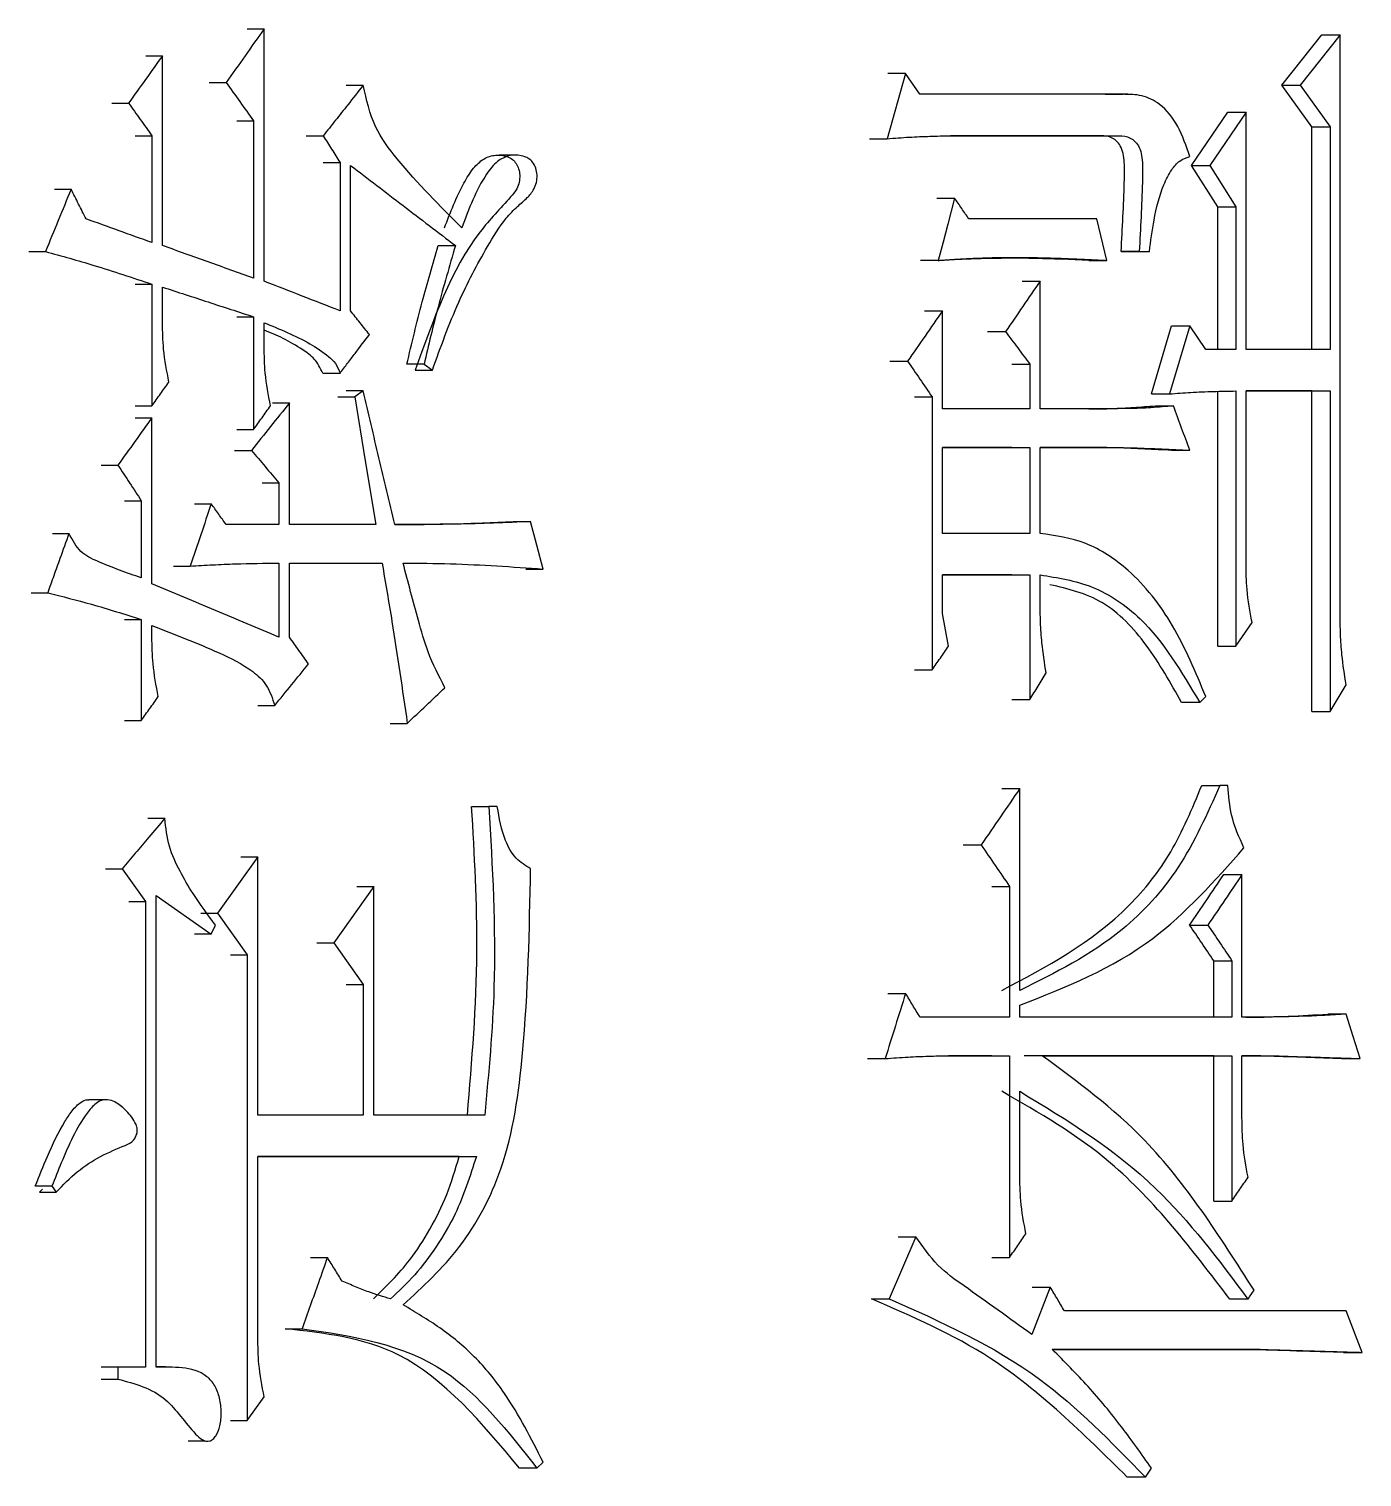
# Model space of a CAD drawing. Header units: millimetres. Extents: x 2451 to 4400, y 944 to 2322.
# Drawn here: x 3318.03 to 3322.89, y 1149.15 to 1154.43 of the extents above; entities that cross this region are included whole.
import ezdxf

# ---------------------------------------------------------------- set-up
doc = ezdxf.new("R2010")
doc.units = ezdxf.units.MM

msp = doc.modelspace()

# ---------------------------------------------------------------- linework, layer by layer
at = {"color": 7, "linetype": 'Continuous', "lineweight": 25}
for p, q in [((3318.8234, 1154.4258), (3318.8848, 1154.4258)), ((3318.8848, 1153.5063), (3318.8848, 1154.4258)), ((3322.5944, 1154.2203), (3322.74, 1154.4042)), ((3322.8069, 1154.4042), (3322.6611, 1154.2203)), ((3322.74, 1154.4042), (3322.8069, 1154.4042)), ((3322.8069, 1152.2948), (3322.8069, 1154.4042)), ((3318.4535, 1154.3284), (3318.5144, 1154.3284)), ((3318.5144, 1153.6361), (3318.5144, 1154.3284)), ((3318.6849, 1154.2311), (3318.7461, 1154.2311)), ((3321.223, 1154.2635), (3321.1559, 1154.0256)), ((3321.223, 1154.2635), (3321.1583, 1154.2635)), ((3321.2752, 1154.1878), (3321.223, 1154.2635)), ((3319.1839, 1154.2203), (3319.2458, 1154.2203)), ((3322.016, 1154.1878), (3321.2752, 1154.1878)), ((3321.9502, 1154.1878), (3322.016, 1154.1878)), ((3322.0515, 1154.1873), (3322.0225, 1154.1873)), ((3322.5944, 1154.2203), (3322.6611, 1154.2203)), ((3322.7036, 1154.0688), (3322.5944, 1154.2203)), ((3322.6611, 1154.2203), (3322.7705, 1154.0688)), ((3318.3298, 1154.1554), (3318.3906, 1154.1554)), ((3322.2658, 1153.9282), (3322.3974, 1154.1229)), ((3322.4639, 1154.1229), (3322.332, 1153.9282)), ((3322.3974, 1154.1229), (3322.4639, 1154.1229)), ((3322.4639, 1153.2575), (3322.4639, 1154.1229)), ((3318.7849, 1154.0905), (3318.8463, 1154.0905)), ((3318.8463, 1154.0905), (3318.8463, 1153.5171)), ((3322.7036, 1154.0688), (3322.7705, 1154.0688)), ((3322.7036, 1153.2576), (3322.7036, 1154.0688)), ((3322.7705, 1154.0688), (3322.7705, 1153.2576)), ((3318.4149, 1154.0364), (3318.4758, 1154.0364)), ((3318.4758, 1154.0364), (3318.4758, 1153.6469)), ((3319.0383, 1154.0364), (3319.1001, 1154.0364)), ((3321.0913, 1154.0256), (3321.1559, 1154.0256)), ((3321.3868, 1154.0364), (3322.0013, 1154.0364)), ((3321.9354, 1154.0364), (3321.3868, 1154.0364)), ((3321.9355, 1154.0364), (3322.0014, 1154.0364)), ((3319.805, 1153.9659), (3319.7419, 1153.9659)), ((3319.0996, 1153.939), (3319.1614, 1153.939)), ((3319.1614, 1153.939), (3319.1614, 1153.3982)), ((3319.1998, 1153.3982), (3319.1998, 1153.9282)), ((3322.2658, 1153.9282), (3322.332, 1153.9282)), ((3322.3609, 1153.7768), (3322.2658, 1153.9282)), ((3322.332, 1153.9282), (3322.4273, 1153.7768)), ((3318.1206, 1153.8417), (3318.1811, 1153.8417)), ((3321.3367, 1153.8092), (3321.4017, 1153.8092)), ((3322.3609, 1153.7768), (3322.4273, 1153.7768)), ((3322.3609, 1153.2575), (3322.3609, 1153.7768)), ((3322.4273, 1153.7768), (3322.4273, 1153.2575)), ((3321.9571, 1153.5821), (3321.9202, 1153.7335)), ((3318.0275, 1153.6145), (3318.0879, 1153.6145)), ((3319.5197, 1153.6361), (3319.5821, 1153.6361)), ((3322.0749, 1153.6145), (3322.009, 1153.6145)), ((3322.0457, 1153.6145), (3322.1117, 1153.6145)), ((3322.0749, 1153.6145), (3322.1117, 1153.6145)), ((3321.3422, 1153.5821), (3321.2773, 1153.5821)), ((3321.8913, 1153.5821), (3321.7918, 1153.587)), ((3321.8913, 1153.5821), (3321.9571, 1153.5821)), ((3318.4758, 1153.4955), (3318.4758, 1153.052)), ((3321.6478, 1153.5063), (3321.7133, 1153.5063)), ((3321.7133, 1153.0412), (3321.7133, 1153.5063)), ((3318.5144, 1153.3549), (3318.5144, 1153.4847)), ((3321.2922, 1153.3982), (3321.3571, 1153.3982)), ((3321.3571, 1153.0412), (3321.3571, 1153.3982)), ((3318.7849, 1153.3765), (3318.8463, 1153.3765)), ((3318.8463, 1153.3765), (3318.8463, 1152.9655)), ((3318.8848, 1153.2683), (3318.8848, 1153.3549)), ((3322.1192, 1153.0953), (3322.1925, 1153.3441)), ((3322.2587, 1153.3441), (3322.1852, 1153.0953)), ((3322.1925, 1153.3441), (3322.2587, 1153.3441)), ((3322.3174, 1153.2575), (3322.2587, 1153.3441)), ((3321.5221, 1153.3224), (3321.5873, 1153.3224)), ((3322.4273, 1153.2575), (3322.3174, 1153.2575)), ((3322.7705, 1153.2576), (3322.4639, 1153.2575)), ((3319.0992, 1153.1709), (3319.1614, 1153.1709)), ((3319.4676, 1153.2034), (3319.4054, 1153.2034)), ((3319.4676, 1153.2034), (3319.4982, 1153.1818)), ((3321.1658, 1153.2143), (3321.2305, 1153.2143)), ((3321.6109, 1153.2035), (3321.6763, 1153.2035)), ((3321.6763, 1153.2035), (3321.6763, 1153.0412)), ((3319.1532, 1153.0844), (3319.2151, 1153.0844)), ((3319.2458, 1153.1061), (3319.1838, 1153.1061)), ((3319.2458, 1153.1061), (3319.2151, 1153.0844)), ((3321.255, 1153.0845), (3321.3199, 1153.0845)), ((3322.1192, 1153.0953), (3322.1852, 1153.0953)), ((3322.3609, 1152.1758), (3322.3609, 1153.1047)), ((3322.4273, 1153.1061), (3322.4273, 1152.1758)), ((3322.4639, 1153.1061), (3322.7705, 1153.1061)), ((3322.4639, 1152.4787), (3322.4639, 1153.1061)), ((3322.7036, 1153.1061), (3322.4639, 1153.1061)), ((3322.7036, 1153.1061), (3322.7705, 1153.1061)), ((3322.7036, 1151.9378), (3322.7036, 1153.1061)), ((3322.7705, 1153.1061), (3322.7705, 1151.9378)), ((3318.9156, 1153.0628), (3318.9771, 1153.0628)), ((3318.9771, 1152.6193), (3318.9771, 1153.0628)), ((3321.6763, 1153.0412), (3321.3571, 1153.0412)), ((3321.9571, 1153.0412), (3321.7133, 1153.0412)), ((3321.8913, 1153.0412), (3321.9571, 1153.0412)), ((3322.1338, 1153.052), (3322.1999, 1153.052)), ((3318.4149, 1153.0087), (3318.4758, 1153.0087)), ((3318.4758, 1152.403), (3318.4758, 1153.0087)), ((3318.7849, 1152.9655), (3318.8463, 1152.9655)), ((3318.7772, 1152.8897), (3318.8386, 1152.8897)), ((3321.3571, 1152.5869), (3321.3571, 1152.9006)), ((3321.3571, 1152.9006), (3321.6763, 1152.9006)), ((3321.6108, 1152.9006), (3321.3571, 1152.9006)), ((3321.6109, 1152.9006), (3321.6763, 1152.9006)), ((3321.6763, 1152.9006), (3321.6763, 1152.5869)), ((3321.7133, 1152.9006), (3321.9571, 1152.9006)), ((3321.7133, 1152.5868), (3321.7133, 1152.9006)), ((3321.8913, 1152.9006), (3321.7133, 1152.9006)), ((3321.9571, 1152.9006), (3321.8913, 1152.9006)), ((3322.1925, 1152.8898), (3322.2587, 1152.8898)), ((3318.2911, 1152.8356), (3318.3518, 1152.8356)), ((3318.8772, 1152.7707), (3318.9387, 1152.7707)), ((3318.9387, 1152.7707), (3318.9387, 1152.6193)), ((3318.3762, 1152.7058), (3318.4371, 1152.7058)), ((3318.4371, 1152.7058), (3318.4371, 1152.4246)), ((3318.6309, 1152.695), (3318.6921, 1152.695)), ((3318.9387, 1152.6193), (3318.7461, 1152.6193)), ((3319.2917, 1152.6193), (3318.9771, 1152.6193)), ((3319.7931, 1152.6301), (3319.8562, 1152.6301)), ((3318.1129, 1152.587), (3318.1734, 1152.587)), ((3321.6763, 1152.5869), (3321.3571, 1152.5869)), ((3318.5538, 1152.4679), (3318.6149, 1152.4679)), ((3318.9387, 1152.4787), (3318.9387, 1152.2082)), ((3318.9771, 1152.4787), (3319.3147, 1152.4787)), ((3318.9771, 1152.2082), (3318.9771, 1152.4787)), ((3319.2526, 1152.4787), (3319.3147, 1152.4787)), ((3319.8389, 1152.457), (3319.9018, 1152.4571)), ((3321.3571, 1152.4354), (3321.6763, 1152.4354)), ((3321.3571, 1152.2948), (3321.3571, 1152.4354)), ((3321.6108, 1152.4354), (3321.3571, 1152.4354)), ((3321.6109, 1152.4354), (3321.6763, 1152.4354)), ((3321.6763, 1152.4354), (3321.6763, 1151.9811)), ((3321.7133, 1152.3381), (3321.7133, 1152.4354)), ((3318.0353, 1152.3705), (3318.0957, 1152.3705)), ((3318.3762, 1152.2731), (3318.4371, 1152.2731)), ((3318.4371, 1152.2731), (3318.4371, 1151.9054)), ((3318.4758, 1152.2082), (3318.4758, 1152.2515)), ((3322.4273, 1152.1758), (3322.4858, 1152.2624)), ((3322.7705, 1151.9378), (3322.8287, 1152.0352)), ((3318.8618, 1151.9594), (3318.9233, 1151.9594)), ((3321.6109, 1151.9811), (3321.6763, 1151.9811)), ((3322.2954, 1151.9703), (3322.2291, 1151.9703)), ((3322.2954, 1151.9703), (3322.3174, 1151.9919)), ((3318.3762, 1151.9054), (3318.4371, 1151.9054)), ((3319.3443, 1151.8945), (3319.4065, 1151.8945)), ((3321.5739, 1151.6566), (3321.6392, 1151.6566)), ((3321.6392, 1150.921), (3321.6392, 1151.6566)), ((3322.3024, 1151.6674), (3322.3688, 1151.6674)), ((3322.398, 1151.6674), (3322.3688, 1151.6674)), ((3319.6415, 1151.5917), (3319.7041, 1151.5917)), ((3319.7345, 1151.5917), (3319.7041, 1151.5917)), ((3318.4612, 1151.5484), (3318.5222, 1151.5484)), ((3321.4332, 1151.4511), (3321.4983, 1151.4511)), ((3318.8617, 1151.4078), (3318.7153, 1151.2022)), ((3318.8003, 1151.4078), (3318.8617, 1151.4078)), ((3318.8617, 1150.4667), (3318.8617, 1151.4078)), ((3318.3066, 1151.3645), (3318.3673, 1151.3645)), ((3318.3673, 1151.3645), (3318.4525, 1151.2455)), ((3322.3828, 1151.3429), (3322.4493, 1151.3429)), ((3322.4493, 1150.8237), (3322.4493, 1151.3429)), ((3319.2841, 1151.2996), (3319.1384, 1151.0941)), ((3319.2221, 1151.2996), (3319.2841, 1151.2996)), ((3319.2841, 1150.4667), (3319.2841, 1151.2996)), ((3321.5369, 1151.2996), (3321.6022, 1151.2996)), ((3321.6022, 1151.2996), (3321.6022, 1150.8236)), ((3318.3917, 1151.2455), (3318.4525, 1151.2455)), ((3318.4525, 1151.2455), (3318.4525, 1149.5472)), ((3318.4912, 1151.2671), (3318.6921, 1151.1265)), ((3318.4912, 1149.5472), (3318.4912, 1151.2671)), ((3318.6541, 1151.2022), (3318.7153, 1151.2022)), ((3318.7153, 1151.2022), (3318.8232, 1151.0508)), ((3318.6921, 1151.1265), (3318.6309, 1151.1265)), ((3318.6921, 1151.1265), (3318.7076, 1151.159)), ((3322.2585, 1151.159), (3322.3247, 1151.159)), ((3319.0766, 1151.0941), (3319.1384, 1151.0941)), ((3319.1384, 1151.0941), (3319.2458, 1150.9426)), ((3318.7619, 1151.0508), (3318.8232, 1151.0508)), ((3318.8232, 1151.0508), (3318.8232, 1149.3525)), ((3322.3463, 1151.0292), (3322.4127, 1151.0292)), ((3322.3463, 1150.8237), (3322.3463, 1151.0292)), ((3322.4127, 1151.0292), (3322.4127, 1150.8237)), ((3319.1838, 1150.9426), (3319.2458, 1150.9426)), ((3319.2458, 1150.9426), (3319.2458, 1150.4667)), ((3321.1583, 1150.9102), (3321.2231, 1150.9102)), ((3321.6392, 1150.8236), (3321.6392, 1150.8669)), ((3321.6022, 1150.8236), (3321.2752, 1150.8236)), ((3322.4127, 1150.8237), (3321.6392, 1150.8236)), ((3322.5297, 1150.8237), (3322.4493, 1150.8237)), ((3322.4632, 1150.8237), (3322.5297, 1150.8237)), ((3322.8287, 1150.8345), (3322.7618, 1150.8345)), ((3321.0838, 1150.6722), (3321.1485, 1150.6722)), ((3321.3794, 1150.683), (3321.6022, 1150.683)), ((3321.5368, 1150.683), (3321.3794, 1150.683)), ((3321.5369, 1150.683), (3321.6022, 1150.683)), ((3321.6022, 1150.683), (3321.6022, 1149.9474)), ((3322.3463, 1150.683), (3321.6552, 1150.683)), ((3321.7207, 1150.683), (3322.4127, 1150.683)), ((3322.3463, 1150.683), (3322.4127, 1150.683)), ((3322.3463, 1150.153), (3322.3463, 1150.683)), ((3322.4127, 1150.683), (3322.4127, 1150.153)), ((3322.4493, 1150.683), (3322.5516, 1150.683)), ((3322.4493, 1150.4559), (3322.4493, 1150.683)), ((3322.4851, 1150.683), (3322.4493, 1150.683)), ((3322.4851, 1150.683), (3322.5516, 1150.683)), ((3322.8126, 1150.6722), (3322.8796, 1150.6722)), ((3321.6392, 1150.2503), (3321.6392, 1150.5531)), ((3318.3067, 1150.5225), (3318.2457, 1150.5225)), ((3319.2458, 1150.4667), (3318.8617, 1150.4667)), ((3319.6888, 1150.4667), (3319.2841, 1150.4667)), ((3318.8617, 1149.6553), (3318.8617, 1150.3152)), ((3318.8617, 1150.3152), (3319.6583, 1150.3152)), ((3319.5955, 1150.3152), (3318.8617, 1150.3152)), ((3319.5958, 1150.3152), (3319.6583, 1150.3152)), ((3318.077, 1150.1962), (3318.0659, 1150.1855)), ((3322.3463, 1150.153), (3322.4127, 1150.153)), ((3321.2603, 1150.0231), (3321.1634, 1149.796)), ((3321.1955, 1150.0231), (3321.2603, 1150.0231)), ((3319.0536, 1149.9474), (3319.1154, 1149.9474)), ((3321.0988, 1149.796), (3321.1634, 1149.796)), ((3321.7503, 1149.8393), (3321.6837, 1149.6662)), ((3321.6848, 1149.8393), (3321.7503, 1149.8393)), ((3322.4711, 1149.7959), (3322.4047, 1149.7959)), ((3322.8287, 1149.7527), (3321.802, 1149.7527)), ((3322.8869, 1149.6013), (3322.8287, 1149.7527)), ((3318.9613, 1149.6878), (3319.0232, 1149.6878)), ((3321.7577, 1149.6121), (3322.5151, 1149.6121)), ((3322.4486, 1149.6121), (3321.7577, 1149.6121)), ((3322.5151, 1149.6121), (3322.4486, 1149.6121)), ((3322.8199, 1149.6013), (3322.8869, 1149.6013)), ((3318.3519, 1149.5472), (3318.2911, 1149.5472)), ((3318.3519, 1149.5472), (3318.3519, 1149.5039)), ((3318.4525, 1149.5472), (3318.3519, 1149.5472)), ((3318.5258, 1149.5483), (3318.4912, 1149.5483)), ((3318.2911, 1149.5039), (3318.3519, 1149.5039)), ((3318.8232, 1149.3525), (3318.8848, 1149.439)), ((3318.7619, 1149.3525), (3318.8232, 1149.3525)), ((3318.6074, 1149.2795), (3318.669, 1149.2795)), ((3319.879, 1149.1794), (3319.8159, 1149.1794)), ((3319.879, 1149.1794), (3319.9018, 1149.201)), ((3322.097, 1149.1469), (3322.1191, 1149.1794)), ((3322.097, 1149.1469), (3322.031, 1149.1469))]:
    msp.add_line(p, q, dxfattribs=at)
at = {"color": 7, "linetype": 'Continuous', "lineweight": 25, "flags": 128}
for points in [[(3321.4017, 1153.8092), (3321.377, 1153.7147), (3321.3596, 1153.6484), (3321.3422, 1153.5821)], [(3318.4149, 1153.4955), (3318.4319, 1153.4955), (3318.4494, 1153.4955), (3318.4758, 1153.4955)], [(3319.4359, 1153.1818), (3319.4512, 1153.1818), (3319.4669, 1153.1818), (3319.4825, 1153.1818), (3319.4982, 1153.1818)], [(3319.2151, 1153.0844), (3319.2534, 1152.8519), (3319.2917, 1152.6193)], [(3321.3199, 1153.0845), (3321.3199, 1152.5869), (3321.3199, 1152.0893)], [(3318.4149, 1153.052), (3318.43, 1153.052), (3318.4454, 1153.052), (3318.4758, 1153.052)], [(3319.9018, 1152.4571), (3319.879, 1152.5436), (3319.8562, 1152.6301)], [(3321.3794, 1152.1758), (3321.3683, 1152.2353), (3321.3571, 1152.2948)], [(3322.3609, 1152.1758), (3322.3775, 1152.1758), (3322.3941, 1152.1758), (3322.4273, 1152.1758)], [(3321.255, 1152.0893), (3321.2712, 1152.0893), (3321.2874, 1152.0893), (3321.3199, 1152.0893)], [(3322.7036, 1151.9378), (3322.7203, 1151.9378), (3322.737, 1151.9378), (3322.7705, 1151.9378)], [(3322.8796, 1150.6722), (3322.8542, 1150.7533), (3322.8287, 1150.8345)], [(3318.1112, 1150.207), (3318.0899, 1150.207), (3318.0702, 1150.207), (3318.0508, 1150.207)], [(3318.0659, 1150.1855), (3318.0872, 1150.1855), (3318.107, 1150.1855), (3318.1267, 1150.1855)], [(3318.1112, 1150.207), (3318.1159, 1150.2006), (3318.1205, 1150.1941), (3318.1267, 1150.1855)], [(3321.5369, 1149.9474), (3321.5532, 1149.9474), (3321.5695, 1149.9474), (3321.6022, 1149.9474)], [(3322.4712, 1149.7959), (3322.4767, 1149.8042), (3322.4849, 1149.8163), (3322.4931, 1149.8284)]]:
    msp.add_lwpolyline(points, dxfattribs=at)
at = {"color": 7, "linetype": 'Continuous', "lineweight": 25}
for points, knots in [([(3318.8848, 1154.4258), (3318.8617, 1154.3933), (3318.8155, 1154.3284), (3318.7693, 1154.2635), (3318.7461, 1154.2311)], [0, 0, 0, 0, 0.5, 1, 1, 1, 1]), ([(3318.5144, 1154.3284), (3318.4938, 1154.2996), (3318.4525, 1154.2419), (3318.4112, 1154.1842), (3318.3906, 1154.1554)], [0, 0, 0, 0, 0.5, 1, 1, 1, 1]), ([(3318.7461, 1154.2311), (3318.7628, 1154.2076), (3318.7962, 1154.1608), (3318.8296, 1154.1139), (3318.8463, 1154.0905)], [0, 0, 0, 0, 0.499999, 1, 1, 1, 1]), ([(3319.2458, 1154.2203), (3319.227, 1154.1966), (3319.1934, 1154.1541), (3319.1448, 1154.0928), (3319.115, 1154.0552), (3319.1001, 1154.0364)], [0, 0, 0, 0, 0.386049, 0.693024, 1, 1, 1, 1]), ([(3319.605, 1153.701), (3319.5251, 1153.7811), (3319.4133, 1153.893), (3319.2813, 1154.0654), (3319.2577, 1154.1682), (3319.2458, 1154.2203)], [0, 0, 0, 0, 0.5534418, 0.7739919, 1, 1, 1, 1]), ([(3322.2587, 1153.9607), (3322.2461, 1153.9988), (3322.2214, 1154.0738), (3322.1572, 1154.1517), (3322.0848, 1154.1871), (3322.0389, 1154.1876), (3322.016, 1154.1878)], [0, 0, 0, 0, 0.2915358, 0.5725288, 0.7872386, 1, 1, 1, 1]), ([(3318.3906, 1154.1554), (3318.4048, 1154.1355), (3318.4332, 1154.0959), (3318.4616, 1154.0562), (3318.4758, 1154.0364)], [0, 0, 0, 0, 0.4999981, 1, 1, 1, 1]), ([(3319.1001, 1154.0364), (3319.1103, 1154.0201), (3319.1308, 1153.9877), (3319.1512, 1153.9552), (3319.1614, 1153.939)], [0, 0, 0, 0, 0.5, 1, 1, 1, 1]), ([(3321.1559, 1154.0256), (3321.1828, 1154.0277), (3321.2348, 1154.0317), (3321.3118, 1154.0349), (3321.3618, 1154.0359), (3321.3868, 1154.0364)], [0, 0, 0, 0, 0.349385, 0.674644, 1, 1, 1, 1]), ([(3322.009, 1153.6145), (3322.0134, 1153.6986), (3322.019, 1153.8045), (3322.0221, 1153.9304), (3322.0154, 1153.995), (3321.9772, 1154.0338), (3321.9492, 1154.0355), (3321.9354, 1154.0364)], [0, 0, 0, 0, 0.512304, 0.645208, 0.775979, 0.889287, 1, 1, 1, 1]), ([(3322.0013, 1154.0364), (3322.0151, 1154.0355), (3322.0431, 1154.0338), (3322.0813, 1153.9951), (3322.088, 1153.9304), (3322.0849, 1153.8045), (3322.0794, 1153.6986), (3322.0749, 1153.6145)], [0, 0, 0, 0, 0.110827, 0.224198, 0.354947, 0.487818, 1, 1, 1, 1]), ([(3319.5423, 1153.701), (3319.5638, 1153.7569), (3319.5935, 1153.834), (3319.6443, 1153.9169), (3319.684, 1153.9552), (3319.7277, 1153.9684), (3319.764, 1153.9645), (3319.7892, 1153.9521), (3319.8043, 1153.9363), (3319.8135, 1153.9158), (3319.8173, 1153.8921), (3319.8154, 1153.8667), (3319.8047, 1153.8379), (3319.7541, 1153.7798), (3319.5872, 1153.608), (3319.5008, 1153.3652), (3319.4356, 1153.1818)], [0, 0, 0, 0, 0.133375, 0.183984, 0.225671, 0.267689, 0.304898, 0.324823, 0.34135, 0.357907, 0.374433, 0.39274, 0.411726, 0.44145, 0.578087, 1, 1, 1, 1]), ([(3319.4982, 1153.1818), (3319.5282, 1153.2657), (3319.5849, 1153.4237), (3319.6811, 1153.6044), (3319.7528, 1153.7228), (3319.8054, 1153.7774), (3319.8421, 1153.8073), (3319.8667, 1153.8361), (3319.8784, 1153.8658), (3319.8806, 1153.8929), (3319.8759, 1153.9189), (3319.8648, 1153.9401), (3319.8462, 1153.9564), (3319.8165, 1153.967), (3319.7766, 1153.9667), (3319.7312, 1153.9442), (3319.6647, 1153.86), (3319.6309, 1153.7701), (3319.605, 1153.701)], [0, 0, 0, 0, 0.197358, 0.371625, 0.468384, 0.517135, 0.556849, 0.588366, 0.607485, 0.626642, 0.645535, 0.663735, 0.679959, 0.706516, 0.74747, 0.788159, 0.837188, 1, 1, 1, 1]), ([(3319.1998, 1153.9282), (3319.2636, 1153.8795), (3319.3913, 1153.7822), (3319.5185, 1153.6848), (3319.5821, 1153.6361)], [0, 0, 0, 0, 0.5, 1, 1, 1, 1]), ([(3322.1117, 1153.6145), (3322.1167, 1153.6529), (3322.1275, 1153.7362), (3322.1532, 1153.839), (3322.1888, 1153.9095), (3322.2211, 1153.9478), (3322.2461, 1153.9564), (3322.2587, 1153.9607)], [0, 0, 0, 0, 0.277213, 0.601616, 0.758833, 0.878188, 1, 1, 1, 1]), ([(3318.1811, 1153.8417), (3318.1656, 1153.8038), (3318.1345, 1153.7281), (3318.1034, 1153.6524), (3318.0879, 1153.6145)], [0, 0, 0, 0, 0.499999, 1, 1, 1, 1]), ([(3318.2355, 1153.7335), (3318.2264, 1153.7515), (3318.2083, 1153.7876), (3318.1902, 1153.8236), (3318.1811, 1153.8417)], [0, 0, 0, 0, 0.499998, 1, 1, 1, 1]), ([(3321.4537, 1153.7335), (3321.4451, 1153.7461), (3321.4277, 1153.7714), (3321.4104, 1153.7966), (3321.4017, 1153.8092)], [0, 0, 0, 0, 0.499998, 1, 1, 1, 1]), ([(3318.4758, 1153.6469), (3318.4358, 1153.6614), (3318.3558, 1153.6902), (3318.2756, 1153.7191), (3318.2355, 1153.7335)], [0, 0, 0, 0, 0.499999, 1, 1, 1, 1]), ([(3321.9202, 1153.7335), (3321.8508, 1153.7335), (3321.6958, 1153.7335), (3321.5399, 1153.7335), (3321.4537, 1153.7335)], [0, 0, 0, 0, 0.447226, 1, 1, 1, 1]), ([(3318.0879, 1153.6145), (3318.1468, 1153.5982), (3318.2413, 1153.5719), (3318.3702, 1153.5306), (3318.4406, 1153.5072), (3318.4758, 1153.4955)], [0, 0, 0, 0, 0.452168, 0.726066, 1, 1, 1, 1]), ([(3318.8463, 1153.5171), (3318.7911, 1153.537), (3318.6806, 1153.5766), (3318.5698, 1153.6163), (3318.5144, 1153.6361)], [0, 0, 0, 0, 0.5000001, 1, 1, 1, 1]), ([(3319.4051, 1153.2034), (3319.4231, 1153.2796), (3319.4494, 1153.3905), (3319.4897, 1153.5338), (3319.5095, 1153.602), (3319.5194, 1153.6361)], [0, 0, 0, 0, 0.52212, 0.761035, 1, 1, 1, 1]), ([(3319.5821, 1153.6361), (3319.5713, 1153.5989), (3319.5496, 1153.5244), (3319.5095, 1153.381), (3319.4841, 1153.2732), (3319.4676, 1153.2034)], [0, 0, 0, 0, 0.260983, 0.521979, 1, 1, 1, 1]), ([(3321.3422, 1153.5821), (3321.3446, 1153.5822), (3321.3494, 1153.5825), (3321.3565, 1153.583), (3321.3637, 1153.5835), (3321.3709, 1153.584), (3321.378, 1153.5844), (3321.3852, 1153.5849), (3321.3923, 1153.5853), (3321.3983, 1153.5857), (3321.4043, 1153.5861), (3321.4102, 1153.5865), (3321.4198, 1153.587), (3321.4293, 1153.5876), (3321.4412, 1153.5883), (3321.4532, 1153.5889), (3321.4675, 1153.5896), (3321.4961, 1153.5909), (3321.5581, 1153.593), (3321.6343, 1153.5934), (3321.7009, 1153.5922), (3321.7342, 1153.5914), (3321.7579, 1153.5907), (3321.7769, 1153.5901), (3321.8007, 1153.5893), (3321.8197, 1153.5885), (3321.8386, 1153.5876), (3321.8529, 1153.587), (3321.8671, 1153.5863), (3321.8813, 1153.5857), (3321.8932, 1153.5851), (3321.9027, 1153.5847), (3321.9098, 1153.5844), (3321.9169, 1153.5841), (3321.924, 1153.5837), (3321.9311, 1153.5834), (3321.9382, 1153.5831), (3321.9441, 1153.5828), (3321.9504, 1153.5824), (3321.9543, 1153.5822), (3321.9571, 1153.5821)], [0, 0, 0, 0, 0.011607, 0.023213, 0.034819, 0.046426, 0.058032, 0.069639, 0.081245, 0.092852, 0.098655, 0.110262, 0.121868, 0.145081, 0.156687, 0.1799, 0.203113, 0.226326, 0.31918, 0.504901, 0.597754, 0.64418, 0.667393, 0.713819, 0.737032, 0.783458, 0.806671, 0.829884, 0.853097, 0.87631, 0.899523, 0.911129, 0.922736, 0.934342, 0.945949, 0.957555, 0.969162, 0.980768, 0.986572, 1, 1, 1, 1]), ([(3322.009, 1153.6145), (3322.0158, 1153.6145), (3322.0281, 1153.6145), (3322.0403, 1153.6145), (3322.0457, 1153.6145)], [0, 0, 0, 0, 0.56, 1, 1, 1, 1]), ([(3321.4089, 1153.5862), (3321.4089, 1153.5862), (3321.4088, 1153.5861), (3321.4093, 1153.5862), (3321.4278, 1153.5869), (3321.499, 1153.5897), (3321.5683, 1153.5909), (3321.611, 1153.5912), (3321.6261, 1153.5912), (3321.6287, 1153.5912), (3321.6278, 1153.5912), (3321.6532, 1153.5911), (3321.7071, 1153.5903), (3321.7555, 1153.5884), (3321.7947, 1153.5869)], [0, 0, 0, 0, 0.0005302, 0.0045089, 0.0140623, 0.2259043, 0.4170896, 0.5139281, 0.5242527, 0.5327033, 0.5574379, 0.6257596, 0.6972067, 1, 1, 1, 1]), ([(3319.1614, 1153.3982), (3319.1154, 1153.4162), (3319.0233, 1153.4522), (3318.931, 1153.4883), (3318.8848, 1153.5063)], [0, 0, 0, 0, 0.5, 1, 1, 1, 1]), ([(3321.7133, 1153.5063), (3321.6923, 1153.4757), (3321.6504, 1153.4144), (3321.6083, 1153.3531), (3321.5873, 1153.3224)], [0, 0, 0, 0, 0.5, 1, 1, 1, 1]), ([(3318.5144, 1153.4847), (3318.5698, 1153.4667), (3318.6806, 1153.4306), (3318.7911, 1153.3945), (3318.8463, 1153.3765)], [0, 0, 0, 0, 0.4999999, 1, 1, 1, 1]), ([(3319.2687, 1153.3116), (3319.2573, 1153.326), (3319.2343, 1153.3549), (3319.2113, 1153.3837), (3319.1998, 1153.3982)], [0, 0, 0, 0, 0.500001, 1, 1, 1, 1]), ([(3321.3571, 1153.3982), (3321.336, 1153.3675), (3321.2938, 1153.3062), (3321.2516, 1153.2449), (3321.2305, 1153.2143)], [0, 0, 0, 0, 0.5, 1, 1, 1, 1]), ([(3318.5376, 1153.1385), (3318.5299, 1153.1783), (3318.5162, 1153.2494), (3318.515, 1153.3226), (3318.5144, 1153.3549)], [0, 0, 0, 0, 0.558835, 1, 1, 1, 1]), ([(3318.8848, 1153.3549), (3318.9412, 1153.332), (3319.0227, 1153.2991), (3319.1073, 1153.2434), (3319.1468, 1153.2079), (3319.1565, 1153.1833), (3319.1614, 1153.171)], [0, 0, 0, 0, 0.5541785, 0.8003972, 0.8992106, 1, 1, 1, 1]), ([(3319.0992, 1153.171), (3319.0897, 1153.1894), (3319.0709, 1153.226), (3319.0167, 1153.262), (3318.9565, 1153.2989), (3318.9082, 1153.3184), (3318.8848, 1153.3279)], [0, 0, 0, 0, 0.202373, 0.400807, 0.70993, 1, 1, 1, 1]), ([(3319.1614, 1153.171), (3319.1706, 1153.183), (3319.189, 1153.2071), (3319.2248, 1153.254), (3319.2514, 1153.2888), (3319.2687, 1153.3116)], [0, 0, 0, 0, 0.257094, 0.5141879, 1, 1, 1, 1]), ([(3321.5873, 1153.3224), (3321.6022, 1153.3026), (3321.6318, 1153.263), (3321.6614, 1153.2233), (3321.6763, 1153.2035)], [0, 0, 0, 0, 0.499998, 1, 1, 1, 1]), ([(3318.9079, 1153.052), (3318.9003, 1153.0918), (3318.8866, 1153.1629), (3318.8854, 1153.2361), (3318.8848, 1153.2683)], [0, 0, 0, 0, 0.558835, 1, 1, 1, 1]), ([(3321.2305, 1153.2143), (3321.2454, 1153.1926), (3321.2752, 1153.1494), (3321.305, 1153.1061), (3321.3199, 1153.0845)], [0, 0, 0, 0, 0.499998, 1, 1, 1, 1]), ([(3318.4758, 1153.052), (3318.4861, 1153.0664), (3318.5067, 1153.0953), (3318.5273, 1153.1241), (3318.5376, 1153.1385)], [0, 0, 0, 0, 0.5, 1, 1, 1, 1]), ([(3319.3606, 1152.6193), (3319.3415, 1152.7004), (3319.3032, 1152.8627), (3319.2649, 1153.025), (3319.2458, 1153.1061)], [0, 0, 0, 0, 0.5, 1, 1, 1, 1]), ([(3322.1852, 1153.0953), (3322.2111, 1153.0973), (3322.2644, 1153.1015), (3322.3451, 1153.1047), (3322.3999, 1153.1056), (3322.4273, 1153.1061)], [0, 0, 0, 0, 0.320446, 0.660167, 1, 1, 1, 1]), ([(3318.9771, 1153.0628), (3318.9541, 1153.034), (3318.9079, 1152.9763), (3318.8617, 1152.9186), (3318.8386, 1152.8897)], [0, 0, 0, 0, 0.5, 1, 1, 1, 1]), ([(3318.8463, 1152.9655), (3318.8566, 1152.9799), (3318.8771, 1153.0087), (3318.8976, 1153.0376), (3318.9079, 1153.052)], [0, 0, 0, 0, 0.5, 1, 1, 1, 1]), ([(3321.8913, 1153.0412), (3321.919, 1153.0413), (3321.9734, 1153.0416), (3322.0543, 1153.0457), (3322.1073, 1153.0499), (3322.1338, 1153.052)], [0, 0, 0, 0, 0.342239, 0.67104, 1, 1, 1, 1]), ([(3322.1999, 1153.052), (3322.1724, 1153.0494), (3322.1182, 1153.0442), (3322.0372, 1153.0417), (3321.9838, 1153.0414), (3321.9571, 1153.0412)], [0, 0, 0, 0, 0.341779, 0.670798, 1, 1, 1, 1]), ([(3322.2587, 1152.8898), (3322.2489, 1152.9168), (3322.2293, 1152.9709), (3322.2097, 1153.025), (3322.1999, 1153.052)], [0, 0, 0, 0, 0.499999, 1, 1, 1, 1]), ([(3318.4758, 1153.0087), (3318.4551, 1152.9799), (3318.4138, 1152.9222), (3318.3725, 1152.8645), (3318.3518, 1152.8356)], [0, 0, 0, 0, 0.5, 1, 1, 1, 1]), ([(3318.8386, 1152.8897), (3318.8553, 1152.8699), (3318.8887, 1152.8302), (3318.922, 1152.7906), (3318.9387, 1152.7707)], [0, 0, 0, 0, 0.499998, 1, 1, 1, 1]), ([(3322.1925, 1152.8898), (3322.1602, 1152.8913), (3322.094, 1152.8946), (3321.9936, 1152.8992), (3321.9254, 1152.9001), (3321.8913, 1152.9006)], [0, 0, 0, 0, 0.321994, 0.660963, 1, 1, 1, 1]), ([(3321.9571, 1152.9006), (3321.9895, 1152.9001), (3322.056, 1152.8993), (3322.1566, 1152.8947), (3322.2247, 1152.8914), (3322.2587, 1152.8898)], [0, 0, 0, 0, 0.321579, 0.660777, 1, 1, 1, 1]), ([(3318.3518, 1152.8356), (3318.366, 1152.814), (3318.3945, 1152.7707), (3318.4229, 1152.7275), (3318.4371, 1152.7058)], [0, 0, 0, 0, 0.4999982, 1, 1, 1, 1]), ([(3318.6921, 1152.695), (3318.6793, 1152.6572), (3318.6535, 1152.5814), (3318.6278, 1152.5057), (3318.6149, 1152.4679)], [0, 0, 0, 0, 0.499999, 1, 1, 1, 1]), ([(3318.7461, 1152.6193), (3318.7371, 1152.6319), (3318.7191, 1152.6572), (3318.7011, 1152.6824), (3318.6921, 1152.695)], [0, 0, 0, 0, 0.5000006, 1, 1, 1, 1]), ([(3319.8562, 1152.6301), (3319.7662, 1152.6261), (3319.6738, 1152.6221), (3319.5788, 1152.6206), (3319.5718, 1152.6205), (3319.5648, 1152.6204), (3319.5577, 1152.6203), (3319.5507, 1152.6202), (3319.5437, 1152.6201), (3319.5366, 1152.62), (3319.5296, 1152.62), (3319.5202, 1152.6199), (3319.5108, 1152.6198), (3319.5015, 1152.6197), (3319.4944, 1152.6197), (3319.4874, 1152.6196), (3319.4804, 1152.6196), (3319.4733, 1152.6196), (3319.4663, 1152.6195), (3319.4592, 1152.6195), (3319.4498, 1152.6195), (3319.4405, 1152.6194), (3319.4311, 1152.6194), (3319.424, 1152.6194), (3319.417, 1152.6194), (3319.4099, 1152.6194), (3319.4029, 1152.6194), (3319.3958, 1152.6193), (3319.3888, 1152.6193), (3319.3818, 1152.6193), (3319.3724, 1152.6193), (3319.3653, 1152.6193), (3319.3606, 1152.6193)], [0, 0, 0, 0, 0.54643, 0.560604, 0.574777, 0.588951, 0.603124, 0.617298, 0.631471, 0.645645, 0.659818, 0.673992, 0.702339, 0.716512, 0.730686, 0.744859, 0.759033, 0.773206, 0.78738, 0.801553, 0.815726, 0.844073, 0.858247, 0.87242, 0.886594, 0.900767, 0.914941, 0.929114, 0.943288, 0.957461, 0.971635, 1, 1, 1, 1]), ([(3319.3606, 1152.6195), (3319.385, 1152.6195), (3319.4548, 1152.6196), (3319.5991, 1152.6214), (3319.7186, 1152.6268), (3319.7931, 1152.6301)], [0, 0, 0, 0, 0.169125, 0.482016, 1, 1, 1, 1]), ([(3318.1734, 1152.5869), (3318.1624, 1152.5562), (3318.1439, 1152.5048), (3318.118, 1152.4327), (3318.1031, 1152.3912), (3318.0957, 1152.3705)], [0, 0, 0, 0, 0.425233, 0.712616, 1, 1, 1, 1]), ([(3318.4371, 1152.4246), (3318.3839, 1152.4433), (3318.3098, 1152.4695), (3318.2121, 1152.5144), (3318.1864, 1152.5625), (3318.1734, 1152.5869)], [0, 0, 0, 0, 0.554938, 0.774738, 1, 1, 1, 1]), ([(3322.3174, 1151.9919), (3322.2803, 1152.081), (3322.2072, 1152.2567), (3322.054, 1152.4497), (3321.883, 1152.5621), (3321.7696, 1152.5786), (3321.7133, 1152.5868)], [0, 0, 0, 0, 0.289657, 0.571456, 0.787204, 1, 1, 1, 1]), ([(3318.6149, 1152.4679), (3318.6425, 1152.4694), (3318.6975, 1152.4726), (3318.8055, 1152.477), (3318.8858, 1152.478), (3318.9387, 1152.4787)], [0, 0, 0, 0, 0.254777, 0.50956, 1, 1, 1, 1]), ([(3319.3147, 1152.4787), (3319.3269, 1152.4076), (3319.3496, 1152.275), (3319.3797, 1152.0802), (3319.3976, 1151.9564), (3319.4065, 1151.8945)], [0, 0, 0, 0, 0.366425, 0.683185, 1, 1, 1, 1]), ([(3319.3912, 1152.4787), (3319.4488, 1152.4782), (3319.563, 1152.4773), (3319.7332, 1152.4689), (3319.8456, 1152.461), (3319.9018, 1152.4571)], [0, 0, 0, 0, 0.337206, 0.668546, 1, 1, 1, 1]), ([(3319.5438, 1152.0242), (3319.5218, 1152.067), (3319.4821, 1152.1441), (3319.4383, 1152.3007), (3319.4096, 1152.4091), (3319.3912, 1152.4787)], [0, 0, 0, 0, 0.308167, 0.555958, 1, 1, 1, 1]), ([(3321.7133, 1152.4354), (3321.7775, 1152.4254), (3321.907, 1152.4052), (3322.1227, 1152.2615), (3322.2294, 1152.0815), (3322.2954, 1151.9703)], [0, 0, 0, 0, 0.2734639, 0.5510094, 1, 1, 1, 1]), ([(3322.4858, 1152.2624), (3322.4786, 1152.3021), (3322.4655, 1152.3733), (3322.4644, 1152.4464), (3322.4639, 1152.4787)], [0, 0, 0, 0, 0.5588348, 1, 1, 1, 1]), ([(3318.9387, 1152.2082), (3318.8617, 1152.2407), (3318.7077, 1152.3056), (3318.5531, 1152.3705), (3318.4758, 1152.403)], [0, 0, 0, 0, 0.5, 1, 1, 1, 1]), ([(3322.2291, 1151.9703), (3322.1887, 1152.0423), (3322.1089, 1152.1844), (3321.9469, 1152.3534), (3321.8151, 1152.3845), (3321.7494, 1152.4)], [0, 0, 0, 0, 0.339729, 0.670692, 1, 1, 1, 1]), ([(3318.0957, 1152.3705), (3318.149, 1152.3571), (3318.2329, 1152.3359), (3318.3464, 1152.3017), (3318.4068, 1152.2827), (3318.4371, 1152.2731)], [0, 0, 0, 0, 0.465077, 0.732515, 1, 1, 1, 1]), ([(3321.7355, 1152.0785), (3321.7297, 1152.1148), (3321.7201, 1152.1757), (3321.7142, 1152.2628), (3321.7136, 1152.3129), (3321.7133, 1152.3381)], [0, 0, 0, 0, 0.425426, 0.712082, 1, 1, 1, 1]), ([(3322.8287, 1152.0352), (3322.823, 1152.0716), (3322.8136, 1152.1324), (3322.8078, 1152.2195), (3322.8072, 1152.2697), (3322.8069, 1152.2948)], [0, 0, 0, 0, 0.425369, 0.712054, 1, 1, 1, 1]), ([(3318.4758, 1152.2515), (3318.5578, 1152.2195), (3318.6827, 1152.1708), (3318.8238, 1152.1028), (3318.898, 1152.037), (3318.9148, 1151.9855), (3318.9233, 1151.9594)], [0, 0, 0, 0, 0.493627, 0.751972, 0.874128, 1, 1, 1, 1]), ([(3318.499, 1151.9919), (3318.4913, 1152.0317), (3318.4775, 1152.1028), (3318.4763, 1152.176), (3318.4758, 1152.2082)], [0, 0, 0, 0, 0.558835, 1, 1, 1, 1]), ([(3319.0463, 1152.1109), (3319.0348, 1152.1271), (3319.0117, 1152.1596), (3318.9887, 1152.192), (3318.9771, 1152.2082)], [0, 0, 0, 0, 0.500002, 1, 1, 1, 1]), ([(3321.3199, 1152.0893), (3321.3298, 1152.1037), (3321.3497, 1152.1325), (3321.3695, 1152.1614), (3321.3794, 1152.1758)], [0, 0, 0, 0, 0.4999987, 1, 1, 1, 1]), ([(3318.9233, 1151.9594), (3318.9438, 1151.9847), (3318.9848, 1152.0352), (3319.0258, 1152.0856), (3319.0463, 1152.1109)], [0, 0, 0, 0, 0.5, 1, 1, 1, 1]), ([(3321.6763, 1151.9811), (3321.6861, 1151.9973), (3321.7059, 1152.0298), (3321.7256, 1152.0622), (3321.7355, 1152.0785)], [0, 0, 0, 0, 0.499998, 1, 1, 1, 1]), ([(3319.4065, 1151.8945), (3319.4294, 1151.9162), (3319.4752, 1151.9594), (3319.5209, 1152.0026), (3319.5438, 1152.0242)], [0, 0, 0, 0, 0.5, 1, 1, 1, 1]), ([(3318.4371, 1151.9054), (3318.4474, 1151.9198), (3318.468, 1151.9486), (3318.4887, 1151.9775), (3318.499, 1151.9919)], [0, 0, 0, 0, 0.5, 1, 1, 1, 1]), ([(3321.6392, 1151.6566), (3321.6158, 1151.6223), (3321.5688, 1151.5538), (3321.5218, 1151.4853), (3321.4983, 1151.4511)], [0, 0, 0, 0, 0.5, 1, 1, 1, 1]), ([(3321.5739, 1150.921), (3321.737, 1151.0071), (3321.9663, 1151.128), (3322.1992, 1151.4187), (3322.2678, 1151.584), (3322.3024, 1151.6674)], [0, 0, 0, 0, 0.5500022, 0.773014, 1, 1, 1, 1]), ([(3322.3688, 1151.6674), (3322.3222, 1151.5637), (3322.2299, 1151.3584), (3321.9803, 1151.0893), (3321.7679, 1150.9845), (3321.6392, 1150.921)], [0, 0, 0, 0, 0.286997, 0.568308, 1, 1, 1, 1]), ([(3322.4566, 1151.4402), (3322.4389, 1151.4792), (3322.407, 1151.5495), (3322.4008, 1151.6311), (3322.398, 1151.6674)], [0, 0, 0, 0, 0.554344, 1, 1, 1, 1]), ([(3319.626, 1150.4667), (3319.6424, 1150.665), (3319.6733, 1151.0396), (3319.6515, 1151.415), (3319.6412, 1151.5917)], [0, 0, 0, 0, 0.529593, 1, 1, 1, 1]), ([(3319.7041, 1151.5917), (3319.7167, 1151.3712), (3319.7384, 1150.9952), (3319.7033, 1150.6213), (3319.6888, 1150.4667)], [0, 0, 0, 0, 0.586461, 1, 1, 1, 1]), ([(3319.8562, 1151.3645), (3319.8377, 1151.3756), (3319.8, 1151.3983), (3319.754, 1151.4794), (3319.7419, 1151.5488), (3319.7345, 1151.5917)], [0, 0, 0, 0, 0.268929, 0.548046, 1, 1, 1, 1]), ([(3318.5222, 1151.5484), (3318.5028, 1151.5254), (3318.4673, 1151.4832), (3318.4157, 1151.4219), (3318.3835, 1151.3836), (3318.3673, 1151.3645)], [0, 0, 0, 0, 0.375947, 0.687973, 1, 1, 1, 1]), ([(3318.7076, 1151.159), (3318.6794, 1151.1965), (3318.6327, 1151.2586), (3318.577, 1151.3552), (3318.5346, 1151.4449), (3318.5263, 1151.5137), (3318.5222, 1151.5484)], [0, 0, 0, 0, 0.334836, 0.553745, 0.775373, 1, 1, 1, 1]), ([(3321.4983, 1151.4511), (3321.5156, 1151.4258), (3321.5503, 1151.3753), (3321.5849, 1151.3249), (3321.6022, 1151.2996)], [0, 0, 0, 0, 0.499998, 1, 1, 1, 1]), ([(3321.6392, 1150.8669), (3321.8075, 1150.9328), (3322.1109, 1151.0515), (3322.35, 1151.3204), (3322.4566, 1151.4402)], [0, 0, 0, 0, 0.554476, 1, 1, 1, 1]), ([(3319.3912, 1149.7744), (3319.4633, 1149.8404), (3319.6083, 1149.9732), (3319.7774, 1150.2885), (3319.8445, 1150.7725), (3319.8518, 1151.1406), (3319.8562, 1151.3645)], [0, 0, 0, 0, 0.1896226, 0.3813011, 0.6238123, 1, 1, 1, 1]), ([(3322.2585, 1151.159), (3322.2792, 1151.1896), (3322.3207, 1151.2509), (3322.3621, 1151.3122), (3322.3828, 1151.3429)], [0, 0, 0, 0, 0.499999, 1, 1, 1, 1]), ([(3322.4493, 1151.3429), (3322.4285, 1151.3122), (3322.387, 1151.2509), (3322.3455, 1151.1896), (3322.3247, 1151.159)], [0, 0, 0, 0, 0.5, 1, 1, 1, 1]), ([(3322.3463, 1151.0292), (3322.3316, 1151.0508), (3322.3024, 1151.0941), (3322.2731, 1151.1374), (3322.2585, 1151.159)], [0, 0, 0, 0, 0.4999999, 1, 1, 1, 1]), ([(3322.3247, 1151.159), (3322.3394, 1151.1374), (3322.3687, 1151.0941), (3322.398, 1151.0508), (3322.4127, 1151.0292)], [0, 0, 0, 0, 0.499998, 1, 1, 1, 1]), ([(3321.2231, 1150.9102), (3321.2106, 1150.8705), (3321.1858, 1150.7912), (3321.1609, 1150.7119), (3321.1485, 1150.6722)], [0, 0, 0, 0, 0.5, 1, 1, 1, 1]), ([(3321.2752, 1150.8236), (3321.2665, 1150.8381), (3321.2491, 1150.8669), (3321.2318, 1150.8958), (3321.2231, 1150.9102)], [0, 0, 0, 0, 0.499999, 1, 1, 1, 1]), ([(3322.4632, 1150.8237), (3322.5149, 1150.8243), (3322.6146, 1150.8255), (3322.7139, 1150.8316), (3322.7618, 1150.8345)], [0, 0, 0, 0, 0.518265, 1, 1, 1, 1]), ([(3322.8287, 1150.8345), (3322.803, 1150.8329), (3322.7515, 1150.8296), (3322.6519, 1150.8252), (3322.5779, 1150.8243), (3322.5297, 1150.8237)], [0, 0, 0, 0, 0.258773, 0.517554, 1, 1, 1, 1]), ([(3321.1485, 1150.6722), (3321.1764, 1150.6743), (3321.2288, 1150.6782), (3321.3058, 1150.6814), (3321.3549, 1150.6825), (3321.3794, 1150.683)], [0, 0, 0, 0, 0.362394, 0.681159, 1, 1, 1, 1]), ([(3322.4931, 1149.8284), (3322.3688, 1150.0234), (3322.1489, 1150.3686), (3321.8504, 1150.5877), (3321.7207, 1150.683)], [0, 0, 0, 0, 0.565165, 1, 1, 1, 1]), ([(3322.8126, 1150.6722), (3322.7909, 1150.6729), (3322.7255, 1150.6751), (3322.6164, 1150.6787), (3322.5288, 1150.6816), (3322.4851, 1150.683)], [0, 0, 0, 0, 0.199704, 0.599851, 1, 1, 1, 1]), ([(3322.5516, 1150.683), (3322.5953, 1150.6816), (3322.6418, 1150.6801), (3322.6908, 1150.6784), (3322.7017, 1150.6781), (3322.7127, 1150.6777), (3322.7236, 1150.6774), (3322.7317, 1150.6771), (3322.7426, 1150.6767), (3322.7535, 1150.6764), (3322.7644, 1150.676), (3322.7726, 1150.6757), (3322.7835, 1150.6754), (3322.793, 1150.6751), (3322.8012, 1150.6748), (3322.8066, 1150.6746), (3322.8121, 1150.6744), (3322.8175, 1150.6743), (3322.8216, 1150.6741), (3322.8257, 1150.674), (3322.8311, 1150.6738), (3322.8365, 1150.6736), (3322.842, 1150.6735), (3322.8461, 1150.6733), (3322.8515, 1150.6731), (3322.8569, 1150.673), (3322.8624, 1150.6728), (3322.8665, 1150.6726), (3322.8722, 1150.6725), (3322.8766, 1150.6723), (3322.8796, 1150.6722)], [0, 0, 0, 0, 0.3988892, 0.4238198, 0.4487503, 0.4986114, 0.523542, 0.5484726, 0.5734031, 0.6232642, 0.6481948, 0.6731253, 0.6980559, 0.747917, 0.7603823, 0.7728476, 0.7977781, 0.8102434, 0.8227087, 0.835174, 0.8476393, 0.8725698, 0.8850351, 0.8975004, 0.9099657, 0.9348962, 0.9473615, 0.9598268, 0.972292, 1, 1, 1, 1]), ([(3322.4047, 1149.7959), (3322.2673, 1149.9758), (3322.0244, 1150.2939), (3321.7104, 1150.4746), (3321.5739, 1150.5531)], [0, 0, 0, 0, 0.565266, 1, 1, 1, 1]), ([(3321.6392, 1150.5531), (3321.8121, 1150.4481), (3322.1239, 1150.2587), (3322.3641, 1149.9386), (3322.4711, 1149.7959)], [0, 0, 0, 0, 0.554256, 1, 1, 1, 1]), ([(3318.0504, 1150.207), (3318.0648, 1150.2436), (3318.0967, 1150.325), (3318.1415, 1150.4176), (3318.1842, 1150.4835), (3318.2117, 1150.5115), (3318.2343, 1150.523), (3318.2437, 1150.5219), (3318.2452, 1150.5218)], [0, 0, 0, 0, 0.2969306, 0.6611888, 0.7869911, 0.9138322, 0.9854391, 1, 1, 1, 1]), ([(3318.1267, 1150.1855), (3318.1518, 1150.2114), (3318.2263, 1150.2884), (3318.3238, 1150.3352), (3318.3983, 1150.3634), (3318.4124, 1150.3788), (3318.4203, 1150.395), (3318.4231, 1150.4096), (3318.4212, 1150.4249), (3318.4082, 1150.4534), (3318.3807, 1150.4848), (3318.3467, 1150.514), (3318.3162, 1150.5237), (3318.292, 1150.5217), (3318.2653, 1150.5059), (3318.2075, 1150.4366), (3318.1592, 1150.3286), (3318.1225, 1150.2357), (3318.1112, 1150.207)], [0, 0, 0, 0, 0.115812, 0.344661, 0.368828, 0.393191, 0.409898, 0.422378, 0.434924, 0.453159, 0.514674, 0.56658, 0.599651, 0.625811, 0.651928, 0.703899, 0.908913, 1, 1, 1, 1]), ([(3322.4712, 1150.2395), (3322.4639, 1150.2793), (3322.4509, 1150.3504), (3322.4498, 1150.4236), (3322.4493, 1150.4559)], [0, 0, 0, 0, 0.558835, 1, 1, 1, 1]), ([(3319.2829, 1149.796), (3319.329, 1149.8412), (3319.4055, 1149.9161), (3319.4908, 1150.05), (3319.5544, 1150.1748), (3319.5817, 1150.2682), (3319.5955, 1150.3152)], [0, 0, 0, 0, 0.332937, 0.552321, 0.774679, 1, 1, 1, 1]), ([(3319.6583, 1150.3152), (3319.6353, 1150.2437), (3319.5976, 1150.1265), (3319.5149, 1149.9867), (3319.4361, 1149.8815), (3319.3754, 1149.8244), (3319.3453, 1149.796)], [0, 0, 0, 0, 0.34637, 0.567178, 0.784978, 1, 1, 1, 1]), ([(3321.6615, 1150.034), (3321.6541, 1150.0737), (3321.6409, 1150.1449), (3321.6397, 1150.218), (3321.6392, 1150.2503)], [0, 0, 0, 0, 0.558835, 1, 1, 1, 1]), ([(3322.4127, 1150.153), (3322.4224, 1150.1674), (3322.4419, 1150.1963), (3322.4615, 1150.2251), (3322.4712, 1150.2395)], [0, 0, 0, 0, 0.499998, 1, 1, 1, 1]), ([(3321.6837, 1149.6662), (3321.6016, 1149.7254), (3321.4872, 1149.8079), (3321.3368, 1149.9133), (3321.2859, 1149.9863), (3321.2603, 1150.0231)], [0, 0, 0, 0, 0.557651, 0.777477, 1, 1, 1, 1]), ([(3321.6022, 1149.9474), (3321.6121, 1149.9619), (3321.6318, 1149.9907), (3321.6516, 1150.0196), (3321.6615, 1150.034)], [0, 0, 0, 0, 0.499998, 1, 1, 1, 1]), ([(3319.1154, 1149.9474), (3319.1045, 1149.9168), (3319.0837, 1149.8581), (3319.053, 1149.7716), (3319.0332, 1149.7157), (3319.0233, 1149.6878)], [0, 0, 0, 0, 0.354383, 0.677192, 1, 1, 1, 1]), ([(3319.1691, 1149.8609), (3319.1602, 1149.8753), (3319.1423, 1149.9042), (3319.1244, 1149.933), (3319.1154, 1149.9474)], [0, 0, 0, 0, 0.499998, 1, 1, 1, 1]), ([(3319.3453, 1149.796), (3319.319, 1149.8041), (3319.2761, 1149.8172), (3319.2177, 1149.8406), (3319.1853, 1149.8541), (3319.1691, 1149.8609)], [0, 0, 0, 0, 0.443144, 0.721519, 1, 1, 1, 1]), ([(3322.031, 1149.1469), (3321.8707, 1149.3052), (3321.5863, 1149.586), (3321.2468, 1149.7322), (3321.0987, 1149.796)], [0, 0, 0, 0, 0.563735, 1, 1, 1, 1]), ([(3321.1634, 1149.796), (3321.3522, 1149.7126), (3321.6921, 1149.5623), (3321.9724, 1149.2747), (3322.097, 1149.1469)], [0, 0, 0, 0, 0.555605, 1, 1, 1, 1]), ([(3321.802, 1149.7527), (3321.7934, 1149.7672), (3321.7762, 1149.796), (3321.7589, 1149.8249), (3321.7503, 1149.8393)], [0, 0, 0, 0, 0.499999, 1, 1, 1, 1]), ([(3319.9018, 1149.201), (3319.858, 1149.2874), (3319.7863, 1149.4285), (3319.6545, 1149.59), (3319.527, 1149.6942), (3319.4363, 1149.7477), (3319.3912, 1149.7744)], [0, 0, 0, 0, 0.347372, 0.56793, 0.785018, 1, 1, 1, 1]), ([(3319.8159, 1149.1794), (3319.6784, 1149.3437), (3319.4352, 1149.6343), (3319.1048, 1149.6716), (3318.9613, 1149.6878)], [0, 0, 0, 0, 0.5655168, 1, 1, 1, 1]), ([(3319.0233, 1149.6878), (3319.2069, 1149.6607), (3319.5396, 1149.6117), (3319.7739, 1149.3131), (3319.879, 1149.1794)], [0, 0, 0, 0, 0.551895, 1, 1, 1, 1]), ([(3318.8848, 1149.439), (3318.8772, 1149.4788), (3318.8635, 1149.5499), (3318.8623, 1149.6231), (3318.8617, 1149.6553)], [0, 0, 0, 0, 0.558835, 1, 1, 1, 1]), ([(3322.1191, 1149.1794), (3322.0834, 1149.2299), (3322.0102, 1149.3336), (3321.89, 1149.4793), (3321.8019, 1149.5678), (3321.7577, 1149.6121)], [0, 0, 0, 0, 0.321149, 0.659611, 1, 1, 1, 1]), ([(3322.8199, 1149.6013), (3322.7871, 1149.6023), (3322.7216, 1149.6042), (3322.5979, 1149.6078), (3322.5068, 1149.6104), (3322.4486, 1149.6121)], [0, 0, 0, 0, 0.265382, 0.530765, 1, 1, 1, 1]), ([(3322.5151, 1149.6121), (3322.5171, 1149.6121), (3322.5213, 1149.6119), (3322.5274, 1149.6118), (3322.5336, 1149.6116), (3322.5398, 1149.6114), (3322.546, 1149.6112), (3322.5521, 1149.611), (3322.5583, 1149.6109), (3322.5645, 1149.6107), (3322.5707, 1149.6105), (3322.5768, 1149.6103), (3322.583, 1149.6101), (3322.5892, 1149.61), (3322.5953, 1149.6098), (3322.6015, 1149.6096), (3322.6077, 1149.6094), (3322.6138, 1149.6092), (3322.619, 1149.6091), (3322.6241, 1149.6089), (3322.6293, 1149.6088), (3322.6354, 1149.6086), (3322.6416, 1149.6084), (3322.6477, 1149.6083), (3322.6539, 1149.6081), (3322.6601, 1149.6079), (3322.6662, 1149.6077), (3322.6714, 1149.6076), (3322.6765, 1149.6074), (3322.6816, 1149.6073), (3322.6878, 1149.6071), (3322.694, 1149.6069), (3322.7001, 1149.6067), (3322.7063, 1149.6066), (3322.7124, 1149.6064), (3322.7186, 1149.6062), (3322.7237, 1149.606), (3322.7289, 1149.6059), (3322.734, 1149.6057), (3322.7401, 1149.6056), (3322.7524, 1149.6052), (3322.7955, 1149.604), (3322.8424, 1149.6026), (3322.881, 1149.6015), (3322.8869, 1149.6013)], [0, 0, 0, 0, 0.016565, 0.03313, 0.049695, 0.066259, 0.082824, 0.099389, 0.115954, 0.132519, 0.149084, 0.165648, 0.182213, 0.198778, 0.215343, 0.231908, 0.248473, 0.265037, 0.281602, 0.289885, 0.306449, 0.323014, 0.339579, 0.356144, 0.372709, 0.389274, 0.405838, 0.422403, 0.430686, 0.447251, 0.463815, 0.48038, 0.496945, 0.51351, 0.530075, 0.54664, 0.563204, 0.571487, 0.588052, 0.604616, 0.621181, 0.687441, 0.952478, 1, 1, 1, 1]), ([(3318.3519, 1149.5039), (3318.4137, 1149.4875), (3318.5256, 1149.4577), (3318.6031, 1149.3331), (3318.6576, 1149.2817), (3318.682, 1149.2747), (3318.6992, 1149.2844), (3318.7129, 1149.3026), (3318.7257, 1149.3358), (3318.7305, 1149.3836), (3318.7238, 1149.4344), (3318.7071, 1149.4812), (3318.663, 1149.5312), (3318.585, 1149.5487), (3318.5225, 1149.5477), (3318.4912, 1149.5472)], [0, 0, 0, 0, 0.230315, 0.416653, 0.453363, 0.487574, 0.504133, 0.522235, 0.561764, 0.612067, 0.663426, 0.714082, 0.762172, 0.881162, 1, 1, 1, 1])]:
    msp.add_open_spline(points, degree=3, knots=knots, dxfattribs=at)

doc.saveas('drawing.dxf')
